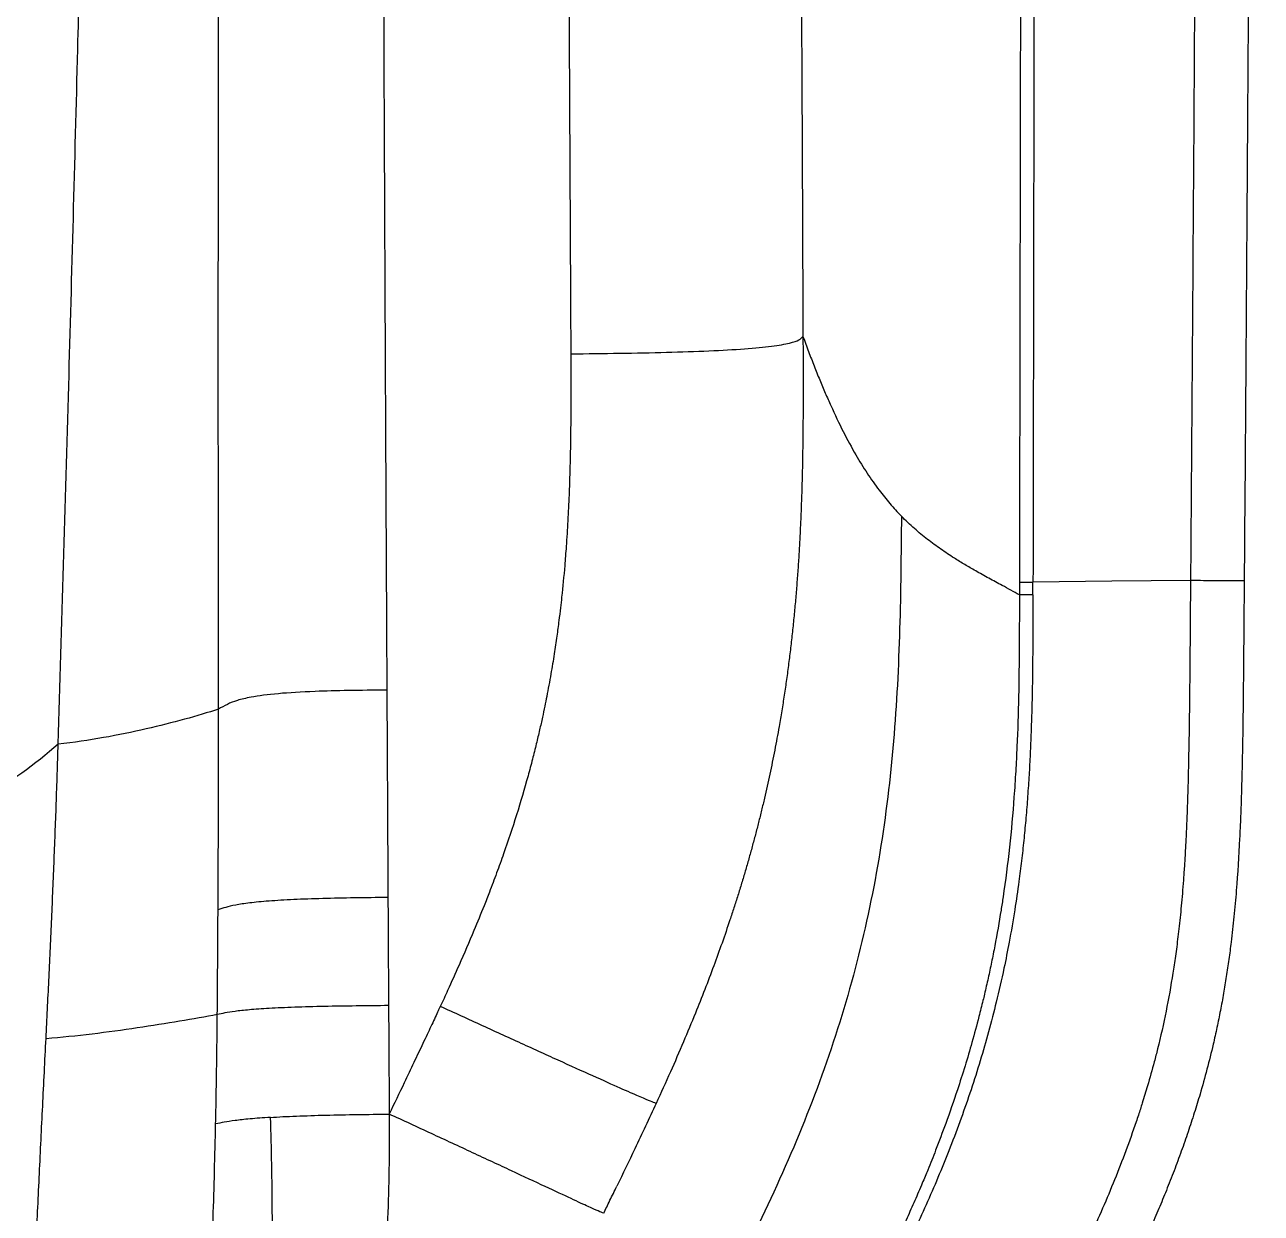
# Model space of a CAD drawing. Extents: x -50 to 28, y -10 to 124.
# Drawn here: x 17.828 to 22.66, y 41.404 to 46.05 of the extents above; entities that cross this region are included whole.
import ezdxf

# ---------------------------------------------------------------- set-up
doc = ezdxf.new("R2010")
doc.units = 0
doc.header["$MEASUREMENT"] = 0
doc.layers.add('GEOMETRY', color=2, linetype='Continuous', lineweight=25)

# ---------------------------------------------------------------- blocks, each defined once
blk = doc.blocks.new('2026 EXCURSION-ENTICE')
at = {"layer": 'GEOMETRY'}
for p, q in [((33.1966, -35.0568), (33.1965, -35.1062)), ((33.2495, -35.1051), (33.2496, -35.0557))]:
    blk.add_line(p, q, dxfattribs=at)
at = {"layer": 'GEOMETRY', "flags": 128}
blk.add_lwpolyline([(33.865, -35.0499), (33.5573, -35.0528), (33.2496, -35.0557)], dxfattribs=at)
at = {"layer": 'GEOMETRY'}
for points, knots in [([(36.6428, -38.9849), (36.6428, -38.9538), (36.6428, -38.9209), (36.6428, -38.8518), (36.6428, -38.8157), (36.6428, -38.7044), (36.6428, -38.6259), (36.6429, -38.4716), (36.6429, -38.3959), (36.6429, -38.2918), (36.6429, -38.2586), (36.6429, -38.196), (36.6429, -38.1665), (36.643, -38.1112), (36.643, -38.0854), (36.643, -38.0366), (36.643, -38.0136), (36.643, -37.9686), (36.643, -37.9463), (36.643, -37.9016), (36.643, -37.8792), (36.643, -37.7674), (36.6431, -37.6779), (36.6431, -37.2302), (36.643, -36.8711), (36.6425, -36.1483), (36.642, -35.7846), (36.6407, -35.0531), (36.6397, -34.6853), (36.6362, -33.5784), (36.6327, -32.8363), (36.6258, -31.7329), (36.6232, -31.3667), (36.6174, -30.6389), (36.6143, -30.2773), (36.6073, -29.5579), (36.6036, -29.2001), (36.5954, -28.4845), (36.5909, -28.1267), (36.5766, -27.0538), (36.5657, -26.3392), (36.5282, -24.1982), (36.497, -22.7741), (36.4381, -20.634), (36.4164, -19.92), (36.3801, -18.8478), (36.3674, -18.4902), (36.3408, -17.775), (36.3267, -17.4174), (36.2972, -16.7019), (36.2818, -16.3439), (36.2492, -15.6276), (36.2321, -15.2693), (36.1961, -14.5528), (36.1772, -14.1946), (36.1373, -13.4788), (36.1163, -13.1213), (36.0491, -12.0493), (35.9987, -11.335), (35.8805, -9.9073), (35.8128, -9.1939), (35.7232, -8.3929), (35.713, -8.3039), (35.6975, -8.1705), (35.6923, -8.1261), (35.6818, -8.0371), (35.6765, -7.9925), (35.665, -7.9028), (35.6586, -7.8577), (35.6448, -7.7684), (35.6373, -7.7241), (35.6214, -7.6359), (35.6129, -7.5919), (35.5946, -7.5036), (35.5849, -7.4593), (35.4923, -7.0621), (35.374, -6.7174), (35.0708, -6.0592), (34.8858, -5.7456), (34.4563, -5.1619), (34.2117, -4.8918), (33.673, -4.4064), (33.379, -4.1911), (32.7534, -3.8241), (32.4219, -3.6725), (31.9069, -3.4974), (31.7324, -3.4478), (31.4674, -3.3867), (31.3785, -3.3686), (31.2447, -3.3449), (31.1999, -3.3375), (31.1102, -3.3239), (31.0652, -3.3177), (30.9981, -3.3092), (30.9757, -3.3065), (30.9311, -3.3012), (30.9089, -3.2986), (30.8644, -3.2933), (30.842, -3.2907), (30.7963, -3.2853), (30.7731, -3.2826), (30.702, -3.2744), (30.6528, -3.2687), (30.5544, -3.2576), (30.5054, -3.2521), (30.4346, -3.2442), (30.4114, -3.2416), (30.3659, -3.2366), (30.3436, -3.2342), (30.2768, -3.2269), (30.2323, -3.2221), (30.0987, -3.2078), (30.0097, -3.1985), (29.208, -3.1159), (28.4943, -3.0535), (27.0663, -2.9444), (26.3519, -2.8976), (25.4585, -2.8452), (25.2798, -2.835), (24.9224, -2.8152), (24.7437, -2.8055), (24.2082, -2.7773), (23.8523, -2.7596), (23.1438, -2.7258), (22.7911, -2.7098), (22.0879, -2.6794), (21.7373, -2.665), (21.0356, -2.6375), (20.6844, -2.6244), (19.9793, -2.5993), (19.6253, -2.5873), (18.9141, -2.5644), (18.5568, -2.5535), (17.8413, -2.5327), (17.4836, -2.5228), (16.41, -2.4947), (15.6939, -2.4779), (14.2607, -2.4478), (13.5436, -2.4345), (12.1094, -2.4109), (11.3923, -2.4007), (9.9589, -2.3829), (9.2426, -2.3754), (8.1688, -2.366), (7.8109, -2.3632), (7.2742, -2.3594), (7.0952, -2.3582), (6.734, -2.3559), (6.5517, -2.3549), (6.1823, -2.3529), (5.9953, -2.3519), (5.6165, -2.3502), (5.4248, -2.3494), (4.8447, -2.3471), (4.4512, -2.3459), (3.8632, -2.3443), (3.6676, -2.3438), (3.2794, -2.343), (3.0868, -2.3426), (2.7059, -2.3419), (2.5177, -2.3416), (2.1461, -2.3411), (1.9627, -2.3408), (1.5999, -2.3404), (1.4204, -2.3403), (1.0624, -2.34), (0.8835, -2.3399), (0.3468, -2.3397), (-0.0111, -2.3396), (-1.0845, -2.3399), (-1.8002, -2.3405), (-3.2315, -2.3427), (-3.9472, -2.3443), (-5.3786, -2.3489), (-6.0943, -2.352), (-7.5257, -2.3608), (-8.2412, -2.3663), (-9.6738, -2.3799), (-10.391, -2.3879), (-11.827, -2.4068), (-12.5458, -2.4177), (-13.983, -2.4426), (-14.7013, -2.4566), (-16.1362, -2.4882), (-16.8526, -2.5057), (-17.7473, -2.5302), (-17.9261, -2.5352), (-18.2839, -2.5455), (-18.4628, -2.5508), (-18.999, -2.5671), (-19.3554, -2.5785), (-20.0636, -2.6022), (-20.4155, -2.6146), (-21.1159, -2.6406), (-21.4645, -2.6541), (-22.1614, -2.6825), (-22.5098, -2.6974), (-23.2094, -2.7289), (-23.5607, -2.7454), (-24.2677, -2.7804), (-24.6234, -2.7989), (-25.1589, -2.8282), (-25.3376, -2.8382), (-25.695, -2.8589), (-25.8737, -2.8696), (-26.4099, -2.9025), (-26.7676, -2.9259), (-27.4834, -2.9761), (-27.8414, -3.0029), (-28.5569, -3.0608), (-28.9143, -3.0919), (-29.4497, -3.1421), (-29.6281, -3.1595), (-29.8954, -3.1866), (-29.9845, -3.1958), (-30.1181, -3.2099), (-30.1626, -3.2146), (-30.2294, -3.2218), (-30.2518, -3.2242), (-30.2974, -3.2291), (-30.3205, -3.2317), (-30.3913, -3.2394), (-30.4403, -3.2448), (-30.5396, -3.2559), (-30.5898, -3.2616), (-30.6878, -3.2727), (-30.7354, -3.2782), (-30.8272, -3.2889), (-30.8713, -3.2941), (-30.938, -3.302), (-30.9602, -3.3046), (-31.0049, -3.3101), (-31.0274, -3.3129), (-31.0947, -3.3217), (-31.1396, -3.3282), (-31.274, -3.3493), (-31.3632, -3.3657), (-31.8068, -3.4586), (-32.154, -3.5691), (-32.8192, -3.8576), (-33.1371, -4.0356), (-33.7306, -4.4522), (-34.0061, -4.6908), (-34.5034, -5.2184), (-34.7251, -5.5074), (-35.1057, -6.1243), (-35.2647, -6.4521), (-35.4513, -6.9629), (-35.5048, -7.1361), (-35.5721, -7.4008), (-35.5923, -7.4898), (-35.6191, -7.6236), (-35.6274, -7.6682), (-35.6391, -7.7352), (-35.6429, -7.7576), (-35.6501, -7.8023), (-35.6536, -7.8248), (-35.6601, -7.8689), (-35.6632, -7.8904), (-35.669, -7.9335), (-35.6718, -7.9552), (-35.6773, -7.9995), (-35.68, -8.022), (-35.6853, -8.0666), (-35.6879, -8.0888), (-35.701, -8.1998), (-35.7113, -8.2888), (-35.7416, -8.5557), (-35.7611, -8.7338), (-35.8548, -9.6244), (-35.9185, -10.3381), (-36.0299, -11.7663), (-36.0776, -12.4807), (-36.163, -13.9102), (-36.2007, -14.6252), (-36.2697, -16.0552), (-36.3009, -16.7704), (-36.3576, -18.2009), (-36.3831, -18.9162), (-36.4295, -20.3451), (-36.4503, -21.0586), (-36.488, -22.4845), (-36.5049, -23.1969), (-36.5351, -24.6223), (-36.5485, -25.3353), (-36.5723, -26.7631), (-36.5827, -27.478), (-36.5939, -28.3724), (-36.5961, -28.5513), (-36.6003, -28.9091), (-36.6023, -29.088), (-36.608, -29.6253), (-36.6116, -29.9845), (-36.618, -30.7077), (-36.621, -31.0717), (-36.6263, -31.8041), (-36.6286, -32.1726), (-36.6349, -33.2816), (-36.6379, -34.0258), (-36.6409, -35.1326), (-36.6416, -35.4999), (-36.6426, -36.2298), (-36.6429, -36.5923), (-36.6431, -37.3131), (-36.6431, -37.6713), (-36.643, -38.0739), (-36.643, -38.1187), (-36.643, -38.2079), (-36.6429, -38.2521), (-36.6429, -38.3384), (-36.6429, -38.3806), (-36.6429, -38.4626), (-36.6429, -38.5024), (-36.6428, -38.6188), (-36.6428, -38.6921), (-36.6428, -38.8373), (-36.6428, -38.9094), (-36.6428, -38.9849)], [0, 0, 0, 0, 0.000488, 0.000488, 0.000977, 0.000977, 0.001953, 0.001953, 0.00293, 0.00293, 0.003418, 0.003418, 0.003906, 0.003906, 0.004395, 0.004395, 0.004883, 0.004883, 0.005371, 0.005371, 0.005859, 0.005859, 0.007813, 0.007813, 0.015625, 0.015625, 0.023438, 0.023438, 0.03125, 0.03125, 0.046875, 0.046875, 0.054688, 0.054688, 0.0625, 0.0625, 0.070313, 0.070313, 0.078125, 0.078125, 0.09375, 0.09375, 0.125, 0.125, 0.140625, 0.140625, 0.148438, 0.148438, 0.15625, 0.15625, 0.164063, 0.164063, 0.171875, 0.171875, 0.179688, 0.179688, 0.1875, 0.1875, 0.203125, 0.203125, 0.21875, 0.21875, 0.220703, 0.220703, 0.22168, 0.22168, 0.222656, 0.222656, 0.223633, 0.223633, 0.224609, 0.224609, 0.225586, 0.225586, 0.226563, 0.226563, 0.234375, 0.234375, 0.242188, 0.242188, 0.25, 0.25, 0.257813, 0.257813, 0.265625, 0.265625, 0.269531, 0.269531, 0.271484, 0.271484, 0.272461, 0.272461, 0.273438, 0.273438, 0.273926, 0.273926, 0.274414, 0.274414, 0.274902, 0.274902, 0.275391, 0.275391, 0.276367, 0.276367, 0.277344, 0.277344, 0.277832, 0.277832, 0.27832, 0.27832, 0.279297, 0.279297, 0.28125, 0.28125, 0.296875, 0.296875, 0.3125, 0.3125, 0.316406, 0.316406, 0.320313, 0.320313, 0.328125, 0.328125, 0.335938, 0.335938, 0.34375, 0.34375, 0.351563, 0.351563, 0.359375, 0.359375, 0.367188, 0.367188, 0.375, 0.375, 0.390625, 0.390625, 0.40625, 0.40625, 0.421875, 0.421875, 0.4375, 0.4375, 0.445313, 0.445313, 0.449219, 0.449219, 0.453125, 0.453125, 0.457031, 0.457031, 0.460938, 0.460938, 0.46875, 0.46875, 0.472656, 0.472656, 0.476563, 0.476563, 0.480469, 0.480469, 0.484375, 0.484375, 0.488281, 0.488281, 0.492188, 0.492188, 0.5, 0.5, 0.515625, 0.515625, 0.53125, 0.53125, 0.546875, 0.546875, 0.5625, 0.5625, 0.578125, 0.578125, 0.59375, 0.59375, 0.609375, 0.609375, 0.625, 0.625, 0.628906, 0.628906, 0.632813, 0.632813, 0.640625, 0.640625, 0.648438, 0.648438, 0.65625, 0.65625, 0.664063, 0.664063, 0.671875, 0.671875, 0.679688, 0.679688, 0.683594, 0.683594, 0.6875, 0.6875, 0.695313, 0.695313, 0.703125, 0.703125, 0.710938, 0.710938, 0.714844, 0.714844, 0.716797, 0.716797, 0.717773, 0.717773, 0.718262, 0.718262, 0.71875, 0.71875, 0.719727, 0.719727, 0.720703, 0.720703, 0.72168, 0.72168, 0.722656, 0.722656, 0.723145, 0.723145, 0.723633, 0.723633, 0.724609, 0.724609, 0.726563, 0.726563, 0.734375, 0.734375, 0.742188, 0.742188, 0.75, 0.75, 0.757813, 0.757813, 0.765625, 0.765625, 0.769531, 0.769531, 0.771484, 0.771484, 0.772461, 0.772461, 0.772949, 0.772949, 0.773438, 0.773438, 0.773926, 0.773926, 0.774414, 0.774414, 0.774902, 0.774902, 0.775391, 0.775391, 0.777344, 0.777344, 0.78125, 0.78125, 0.796875, 0.796875, 0.8125, 0.8125, 0.828125, 0.828125, 0.84375, 0.84375, 0.859375, 0.859375, 0.875, 0.875, 0.890625, 0.890625, 0.90625, 0.90625, 0.921875, 0.921875, 0.925781, 0.925781, 0.929688, 0.929688, 0.9375, 0.9375, 0.945313, 0.945313, 0.953125, 0.953125, 0.96875, 0.96875, 0.976563, 0.976563, 0.984375, 0.984375, 0.992188, 0.992188, 0.993164, 0.993164, 0.994141, 0.994141, 0.995117, 0.995117, 0.996094, 0.996094, 0.998047, 0.998047, 1, 1, 1, 1]), ([(10.0556, -2.4744), (11.2774, -2.4882), (12.5006, -2.5059), (14.3345, -2.5394), (14.9456, -2.5518), (16.1671, -2.579), (16.7774, -2.594), (17.6926, -2.6186), (17.9976, -2.6272), (18.6074, -2.6451), (18.9119, -2.6544), (19.5185, -2.6739), (19.8206, -2.684), (20.4226, -2.705), (20.7226, -2.7159), (21.6207, -2.7499), (22.2176, -2.7745), (23.1188, -2.8148), (23.4202, -2.8288), (24.0253, -2.8583), (24.329, -2.8737), (24.7856, -2.8979), (24.9379, -2.9061), (25.2425, -2.923), (25.3948, -2.9316), (25.8517, -2.9582), (26.1562, -2.9768), (27.0694, -3.0358), (27.678, -3.0794), (28.8941, -3.179), (29.5017, -3.2351), (30.1463, -3.3034), (30.2032, -3.3094), (30.2601, -3.3156), (30.298, -3.3197), (30.3169, -3.3218), (30.374, -3.328), (30.4129, -3.3323), (30.4934, -3.3413), (30.5349, -3.3459), (30.6186, -3.3554), (30.6607, -3.3602), (30.7427, -3.3697), (30.7827, -3.3743), (30.8601, -3.3834), (30.8977, -3.3878), (30.9734, -3.3968), (31.0112, -3.4014), (31.124, -3.4164), (31.1993, -3.4281), (31.3489, -3.4548), (31.4235, -3.4697), (31.646, -3.5192), (31.7929, -3.5586), (32.2278, -3.6958), (32.5099, -3.8123), (33.0498, -4.0922), (33.3076, -4.2556), (33.7911, -4.6242), (34.0169, -4.8295), (34.4296, -5.2757), (34.6165, -5.5167), (34.946, -6.0271), (35.0887, -6.2965), (35.3256, -6.8562), (35.4199, -7.1463), (35.4972, -7.4795), (35.5054, -7.5166), (35.5209, -7.5907), (35.5282, -7.6276), (35.542, -7.7015), (35.5485, -7.7385), (35.5608, -7.813), (35.5665, -7.8505), (35.5826, -7.9633), (35.5914, -8.0389), (35.6093, -8.1904), (35.6181, -8.2662), (35.6614, -8.6449), (35.6938, -8.9483), (35.7853, -9.859), (35.8384, -10.467), (35.9331, -11.6837), (35.9747, -12.2923), (36.0311, -13.206), (36.049, -13.5107), (36.0831, -14.1208), (36.0993, -14.426), (36.1461, -15.342), (36.1747, -15.953), (36.2142, -16.8684), (36.2268, -17.1734), (36.251, -17.7831), (36.2626, -18.088), (36.2959, -19.0025), (36.3162, -19.6119), (36.3536, -20.8295), (36.3707, -21.4377), (36.402, -22.6534), (36.4162, -23.261), (36.4421, -24.4765), (36.4538, -25.0844), (36.4749, -26.3015), (36.4844, -26.9106), (36.497, -27.8252), (36.501, -28.1302), (36.5066, -28.5878), (36.5083, -28.7403), (36.5118, -29.0454), (36.5135, -29.1979), (36.5183, -29.6561), (36.5213, -29.9623), (36.5269, -30.5778), (36.5295, -30.8871), (36.5342, -31.509), (36.5364, -31.8215), (36.5403, -32.4489), (36.542, -32.7637), (36.5466, -33.7092), (36.5489, -34.3407), (36.5512, -35.2803), (36.5518, -35.5922), (36.5526, -36.2127), (36.5528, -36.5213), (36.5531, -37.1356), (36.5531, -37.4413), (36.5531, -37.8228), (36.5531, -37.8991), (36.553, -37.9945), (36.553, -38.0137), (36.553, -38.0537), (36.553, -38.0745), (36.553, -38.1185), (36.553, -38.1418), (36.553, -38.1909), (36.553, -38.2169), (36.5529, -38.2986), (36.5529, -38.3585), (36.5529, -38.4848), (36.5529, -38.551), (36.5528, -38.6831), (36.5528, -38.7489), (36.5528, -38.8733), (36.5528, -38.9319), (36.5528, -38.9849)], [0, 0, 0, 0, 0.0625, 0.0625, 0.09375, 0.09375, 0.125, 0.125, 0.140625, 0.140625, 0.15625, 0.15625, 0.171875, 0.171875, 0.1875, 0.1875, 0.21875, 0.21875, 0.234375, 0.234375, 0.25, 0.25, 0.257813, 0.257813, 0.265625, 0.265625, 0.28125, 0.28125, 0.3125, 0.3125, 0.34375, 0.34375, 0.345703, 0.34668, 0.34668, 0.347656, 0.347656, 0.349609, 0.349609, 0.351563, 0.351563, 0.353516, 0.353516, 0.355469, 0.355469, 0.357422, 0.357422, 0.359375, 0.359375, 0.363281, 0.363281, 0.367188, 0.367188, 0.375, 0.375, 0.390625, 0.390625, 0.40625, 0.40625, 0.421875, 0.421875, 0.4375, 0.4375, 0.453125, 0.453125, 0.46875, 0.46875, 0.470703, 0.470703, 0.472656, 0.472656, 0.474609, 0.474609, 0.476563, 0.476563, 0.480469, 0.480469, 0.484375, 0.484375, 0.5, 0.5, 0.53125, 0.53125, 0.5625, 0.5625, 0.578125, 0.578125, 0.59375, 0.59375, 0.625, 0.625, 0.640625, 0.640625, 0.65625, 0.65625, 0.6875, 0.6875, 0.71875, 0.71875, 0.75, 0.75, 0.78125, 0.78125, 0.8125, 0.8125, 0.828125, 0.828125, 0.835938, 0.835938, 0.84375, 0.84375, 0.859375, 0.859375, 0.875, 0.875, 0.890625, 0.890625, 0.90625, 0.90625, 0.9375, 0.9375, 0.953125, 0.953125, 0.96875, 0.96875, 0.984375, 0.984375, 0.988281, 0.988281, 0.989258, 0.989258, 0.990234, 0.990234, 0.991211, 0.991211, 0.992188, 0.992188, 0.994141, 0.994141, 0.996094, 0.996094, 0.998047, 0.998047, 1, 1, 1, 1]), ([(36.4112, -38.9849), (36.4113, -38.6785), (36.4115, -38.0666), (36.4117, -36.8427), (36.4097, -34.7009), (36.3967, -31.6014), (36.3608, -27.9306), (36.3005, -24.2601), (36.2265, -21.2253), (36.1477, -18.7782), (36.0775, -16.9427), (36.0088, -15.4201), (35.9459, -14.1966), (35.8937, -13.2691), (35.8371, -12.3615), (35.7727, -11.4374), (35.7014, -10.5322), (35.6197, -9.6175), (35.5432, -8.8641), (35.4864, -8.3578), (35.4597, -8.1312), (35.4465, -8.0187), (35.4337, -7.9183), (35.4067, -7.7419), (35.3606, -7.5039), (35.2844, -7.2074), (35.175, -6.8675), (35.0214, -6.4889), (34.8112, -6.0802), (34.5653, -5.6919), (34.2857, -5.3271), (33.9746, -4.9889), (33.6345, -4.6798), (33.2681, -4.4024), (32.8784, -4.1588), (32.4684, -3.951), (32.0417, -3.7807), (31.6014, -3.6491), (31.2636, -3.5804), (31.036, -3.547), (30.9206, -3.533), (30.806, -3.5196), (30.6547, -3.5019), (30.4662, -3.4805), (30.0178, -3.4312), (29.3325, -3.3619), (28.427, -3.2813), (27.5046, -3.2091), (26.6, -3.1463), (25.675, -3.0889), (24.7224, -3.0355), (23.7072, -2.9837), (22.6641, -2.9355), (21.6083, -2.8911), (20.3956, -2.8448), (18.9921, -2.7975), (17.6558, -2.7586), (16.5404, -2.7298), (15.6621, -2.7091), (14.7674, -2.6898), (13.8563, -2.672), (12.9289, -2.6557), (11.9851, -2.6409), (11.025, -2.6274), (10.3795, -2.6198), (10.054, -2.616)], [0, 0, 0, 0, 0.015644, 0.031241, 0.062484, 0.12499, 0.18948, 0.249903, 0.312402, 0.344459, 0.374904, 0.406177, 0.422271, 0.437447, 0.453604, 0.4687, 0.484738, 0.499957, 0.515584, 0.523397, 0.525969, 0.527234, 0.529182, 0.531134, 0.536345, 0.541547, 0.546756, 0.554567, 0.562377, 0.570188, 0.577998, 0.585809, 0.593619, 0.601429, 0.60924, 0.617052, 0.624863, 0.632667, 0.640482, 0.642436, 0.64441, 0.646417, 0.648326, 0.652187, 0.656099, 0.67136, 0.68735, 0.702509, 0.718598, 0.733641, 0.749825, 0.767306, 0.785537, 0.803139, 0.821254, 0.847494, 0.874831, 0.889505, 0.904457, 0.919687, 0.935194, 0.950979, 0.967041, 0.983382, 1, 1, 1, 1]), ([(32.2625, -21.6005), (32.264, -21.7681), (32.2672, -22.1094), (32.272, -22.6305), (32.2774, -23.234), (32.2836, -23.9356), (32.2925, -24.9791), (32.3016, -26.107), (32.3096, -27.1498), (32.3172, -28.1927), (32.324, -29.1752), (32.3306, -30.2198), (32.3354, -31.0111), (32.3397, -31.7786), (32.3433, -32.4761), (32.3463, -33.0768), (32.3487, -33.5929), (32.3501, -33.9303), (32.3508, -34.0958)], [0, 0, 0, 0, 0.040259, 0.081984, 0.125179, 0.185213, 0.250524, 0.375853, 0.456151, 0.500992, 0.626331, 0.692079, 0.751758, 0.816262, 0.876252, 0.919088, 0.960339, 1, 1, 1, 1]), ([(31.3856, -25.7836), (31.3919, -26.4963), (31.3978, -27.2073), (31.409, -28.6235), (31.4143, -29.3286), (31.4241, -30.7299), (31.4286, -31.4262), (31.4368, -32.8058), (31.4405, -33.4892), (31.4437, -34.1635)], [0, 0, 0, 0, 0.25, 0.25, 0.5, 0.5, 0.75, 0.75, 1, 1, 1, 1]), ([(33.8975, -29.4167), (33.8956, -29.886), (33.8936, -30.3545), (33.8891, -31.2902), (33.8867, -31.7576), (33.8814, -32.693), (33.8785, -33.1611), (33.8722, -34.1013), (33.8688, -34.5734), (33.865, -35.0499)], [0, 0, 0, 0, 0.25, 0.25, 0.5, 0.5, 0.75, 0.75, 1, 1, 1, 1]), ([(34.1069, -29.4701), (34.1057, -29.7563), (34.1034, -30.3219), (34.0995, -31.1601), (34.0953, -31.9779), (34.0907, -32.7752), (34.0858, -33.5521), (34.0806, -34.3086), (34.0767, -34.8062), (34.0748, -35.0515)], [0, 0, 0, 0, 0.153829, 0.304001, 0.450515, 0.593372, 0.732572, 0.868115, 1, 1, 1, 1]), ([(30.0673, -35.5526), (30.0661, -34.5961), (30.0664, -33.6374), (30.068, -31.7177), (30.0693, -30.7567), (30.0702, -29.7955)], [0, 0, 0, 0, 0.5, 0.5, 1, 1, 1, 1]), ([(30.7048, -30.4249), (30.705, -30.5308), (30.7056, -30.754), (30.7066, -31.1057), (30.7078, -31.4909), (30.7095, -32.0245), (30.7117, -32.6478), (30.7144, -33.2921), (30.7167, -33.8215), (30.7188, -34.2745), (30.7209, -34.6996), (30.723, -35.0976), (30.7243, -35.354), (30.725, -35.4778)], [0, 0, 0, 0, 0.06293, 0.132637, 0.208966, 0.291736, 0.4496, 0.579107, 0.6743, 0.763857, 0.847905, 0.926575, 1, 1, 1, 1]), ([(29.5173, -32.973), (29.5256, -32.6467), (29.5335, -32.3195), (29.5484, -31.6648), (29.5554, -31.3373), (29.5619, -31.0096)], [0, 0, 0, 0, 0.5, 0.5, 1, 1, 1, 1]), ([(33.2557, -31.4582), (33.2551, -31.7772), (33.2541, -32.3728), (33.2526, -33.2805), (33.2511, -34.1607), (33.2501, -34.7643), (33.2496, -35.0557)], [0, 0, 0, 0, 0.266044, 0.496654, 0.756945, 1, 1, 1, 1]), ([(33.2011, -32.3786), (33.2004, -32.8214), (33.1996, -33.2646), (33.1981, -34.1557), (33.1973, -34.6036), (33.1966, -35.0568)], [0, 0, 0, 0, 0.5, 0.5, 1, 1, 1, 1]), ([(31.4437, -34.1635), (31.5076, -34.1629), (31.5716, -34.1622), (31.6971, -34.1604), (31.7586, -34.1592), (31.8758, -34.1561), (31.9316, -34.1542), (32.0342, -34.1496), (32.081, -34.1469), (32.1633, -34.1407), (32.1988, -34.1373), (32.2573, -34.1299), (32.2804, -34.1259), (32.3151, -34.1176), (32.3268, -34.1133), (32.3427, -34.1046), (32.3468, -34.1002), (32.3508, -34.0958)], [0, 0, 0, 0, 0.125, 0.125, 0.25, 0.25, 0.375, 0.375, 0.5, 0.5, 0.625, 0.625, 0.75, 0.75, 0.875, 0.875, 1, 1, 1, 1]), ([(32.3508, -34.0958), (32.351, -34.1315), (32.3513, -34.2026), (32.3514, -34.3088), (32.3511, -34.4138), (32.3502, -34.5177), (32.3488, -34.5866), (32.3481, -34.6209)], [0, 0, 0, 0, 0.2042734, 0.4064236, 0.6064384, 0.8043024, 1, 1, 1, 1]), ([(32.3508, -34.0958), (32.3545, -34.1057), (32.3617, -34.1255), (32.3727, -34.1546), (32.3836, -34.1831), (32.3945, -34.211), (32.4054, -34.2384), (32.4162, -34.2651), (32.4271, -34.2913), (32.4379, -34.3168), (32.4488, -34.3417), (32.4718, -34.3935), (32.5075, -34.4682), (32.5548, -34.556), (32.6016, -34.6318), (32.6391, -34.6851), (32.6689, -34.7233), (32.6904, -34.7492), (32.7126, -34.7743), (32.7278, -34.79), (32.7354, -34.7979)], [0, 0, 0, 0, 0.031546, 0.062904, 0.094067, 0.125029, 0.155785, 0.186331, 0.216664, 0.246783, 0.276686, 0.306375, 0.436381, 0.564701, 0.676862, 0.791191, 0.841626, 0.893187, 0.945947, 1, 1, 1, 1]), ([(31.4437, -34.1635), (31.4438, -34.1945), (31.4441, -34.2564), (31.444, -34.349), (31.4434, -34.4412), (31.4421, -34.533), (31.44, -34.6242), (31.4379, -34.6846), (31.4368, -34.7147)], [0, 0, 0, 0, 0.168775, 0.336862, 0.503794, 0.670957, 0.836393, 1, 1, 1, 1]), ([(29.441, -35.689), (29.448, -35.4561), (29.455, -35.2226), (29.4687, -34.7556), (29.4754, -34.5221), (29.482, -34.2885)], [0, 0, 0, 0, 0.5, 0.5, 1, 1, 1, 1]), ([(32.3481, -34.6209), (32.3476, -34.6421), (32.3466, -34.6844), (32.3445, -34.7478), (32.342, -34.8112), (32.3391, -34.8743), (32.3356, -34.9374), (32.3316, -35.0003), (32.327, -35.0631), (32.3218, -35.1257), (32.3161, -35.1881), (32.3097, -35.2504), (32.3027, -35.3125), (32.295, -35.3744), (32.2867, -35.4361), (32.2777, -35.4976), (32.268, -35.5589), (32.261, -35.5997), (32.2575, -35.62)], [0, 0, 0, 0, 0.063341, 0.126572, 0.189692, 0.252699, 0.315592, 0.378372, 0.441037, 0.503587, 0.566024, 0.628347, 0.690559, 0.75266, 0.814652, 0.876538, 0.93832, 1, 1, 1, 1]), ([(31.4368, -34.7147), (31.4361, -34.7317), (31.4347, -34.7655), (31.4321, -34.8161), (31.4291, -34.8663), (31.4252, -34.9247), (31.4188, -35.0075), (31.4111, -35.0874), (31.4031, -35.159), (31.3969, -35.2097), (31.3889, -35.2699), (31.3786, -35.3394), (31.3657, -35.4181), (31.3552, -35.4734), (31.3496, -35.5026)], [0, 0, 0, 0, 0.06426, 0.128109, 0.191559, 0.254625, 0.349424, 0.505738, 0.557758, 0.62211, 0.698659, 0.787261, 0.887767, 1, 1, 1, 1]), ([(32.7354, -34.7979), (32.7342, -34.9448), (32.7329, -35.0917), (32.7242, -35.3851), (32.7169, -35.5316), (32.6921, -35.8231), (32.6747, -35.9683), (32.6276, -36.2561), (32.5978, -36.3988), (32.5253, -36.6809), (32.4825, -36.8203), (32.385, -37.0953), (32.3303, -37.2309), (32.2113, -37.4985), (32.147, -37.6305), (32.0131, -37.8921), (31.9433, -38.0216), (31.8735, -38.1511)], [0, 0, 0, 0, 0.125, 0.125, 0.25, 0.25, 0.375, 0.375, 0.5, 0.5, 0.625, 0.625, 0.75, 0.75, 0.875, 0.875, 1, 1, 1, 1]), ([(32.9423, -34.9621), (32.9246, -34.9508), (32.907, -34.9392), (32.872, -34.9148), (32.8547, -34.9021), (32.8203, -34.8753), (32.8032, -34.8612), (32.7692, -34.8311), (32.7523, -34.8151), (32.7354, -34.7979)], [0, 0, 0, 0, 0.25, 0.25, 0.5, 0.5, 0.75, 0.75, 1, 1, 1, 1]), ([(33.0256, -35.0119), (33.0115, -35.0039), (32.9976, -34.9958), (32.9698, -34.9792), (32.956, -34.9708), (32.9423, -34.9621)], [0, 0, 0, 0, 0.5, 0.5, 1, 1, 1, 1]), ([(33.1291, -35.069), (33.1118, -35.0596), (33.0945, -35.0502), (33.06, -35.0313), (33.0427, -35.0217), (33.0256, -35.0119)], [0, 0, 0, 0, 0.5, 0.5, 1, 1, 1, 1]), ([(33.1965, -35.1062), (33.1855, -35.1), (33.1744, -35.0938), (33.1518, -35.0814), (33.1405, -35.0752), (33.1291, -35.069)], [0, 0, 0, 0, 0.5, 0.5, 1, 1, 1, 1]), ([(33.1966, -35.0568), (33.1984, -35.0566), (33.2039, -35.0564), (33.2219, -35.056), (33.2342, -35.0559), (33.2496, -35.0557)], [0, 0, 0, 0, 0.5, 0.5, 1, 1, 1, 1]), ([(33.865, -35.0499), (33.8644, -35.1282), (33.8632, -35.2841), (33.8617, -35.4641), (33.8598, -35.6191), (33.8581, -35.7184), (33.8553, -35.8467), (33.8527, -35.9218), (33.8508, -35.9749)], [0, 0, 0, 0, 0.253797, 0.505745, 0.583827, 0.756334, 0.827881, 1, 1, 1, 1]), ([(34.0748, -35.0515), (34.0642, -35.0515), (34.0536, -35.0514), (34.0325, -35.0512), (34.0221, -35.0511), (33.9912, -35.0509), (33.9713, -35.0507), (33.935, -35.0504), (33.9186, -35.0503), (33.897, -35.0501), (33.8902, -35.0501), (33.8773, -35.05), (33.8711, -35.0499), (33.865, -35.0499)], [0, 0, 0, 0, 0.125, 0.125, 0.25, 0.25, 0.5, 0.5, 0.75, 0.75, 0.875, 0.875, 1, 1, 1, 1]), ([(34.0748, -35.0515), (34.0741, -35.1377), (34.073, -35.272), (34.0716, -35.4421), (34.0703, -35.5572), (34.0689, -35.6594), (34.0671, -35.7575), (34.0654, -35.8246), (34.0646, -35.8564)], [0, 0, 0, 0, 0.321083, 0.500492, 0.634239, 0.75004, 0.881434, 1, 1, 1, 1]), ([(33.1965, -35.1062), (33.1964, -35.1394), (33.1963, -35.2057), (33.1957, -35.338), (33.1938, -35.5027), (33.1887, -35.6659), (33.1821, -35.7969), (33.1735, -35.9278), (33.1588, -36.0922), (33.1401, -36.239), (33.1203, -36.3675), (33.1055, -36.4526), (33.0879, -36.5411), (33.0745, -36.6041), (33.0648, -36.6458), (33.06, -36.6667)], [0, 0, 0, 0, 0.063175, 0.125846, 0.251014, 0.375856, 0.435806, 0.500469, 0.625489, 0.750554, 0.783993, 0.875382, 0.916844, 0.958375, 1, 1, 1, 1]), ([(33.2495, -35.1051), (33.2342, -35.1052), (33.2218, -35.1054), (33.2039, -35.1058), (33.1984, -35.106), (33.1965, -35.1062)], [0, 0, 0, 0, 0.5, 0.5, 1, 1, 1, 1]), ([(33.2495, -35.1051), (33.2495, -35.1322), (33.2493, -35.2238), (33.2486, -35.343), (33.247, -35.4595), (33.2455, -35.5327), (33.2437, -35.5966), (33.2423, -35.6361), (33.2417, -35.6543)], [0, 0, 0, 0, 0.14791, 0.500655, 0.650854, 0.784056, 0.900403, 1, 1, 1, 1]), ([(30.1945, -35.5057), (30.1741, -35.5095), (30.1564, -35.5137), (30.126, -35.523), (30.1132, -35.5281), (30.1019, -35.5336)], [0, 0, 0, 0, 0.5, 0.5, 1, 1, 1, 1]), ([(30.4446, -35.4833), (30.3906, -35.4853), (30.3427, -35.4882), (30.2594, -35.4956), (30.224, -35.5002), (30.1945, -35.5057)], [0, 0, 0, 0, 0.5, 0.5, 1, 1, 1, 1]), ([(30.725, -35.4778), (30.6724, -35.4784), (30.6224, -35.4789), (30.5287, -35.4806), (30.4849, -35.4817), (30.4446, -35.4833)], [0, 0, 0, 0, 0.5, 0.5, 1, 1, 1, 1]), ([(30.725, -35.4778), (30.7253, -35.5493), (30.7261, -35.6896), (30.7272, -35.8962), (30.7283, -36.0949), (30.7289, -36.2249), (30.7293, -36.2886)], [0, 0, 0, 0, 0.264511, 0.519252, 0.764367, 1, 1, 1, 1]), ([(31.3496, -35.5026), (31.3471, -35.5153), (31.3417, -35.5425), (31.3324, -35.5861), (31.3215, -35.6352), (31.3086, -35.6898), (31.2936, -35.7498), (31.2688, -35.8428), (31.2324, -35.9664), (31.1903, -36.0925), (31.1541, -36.1929), (31.1284, -36.2606), (31.099, -36.3355), (31.0602, -36.4308), (31.0126, -36.5411), (30.9683, -36.6398), (30.9435, -36.6935), (30.9339, -36.7142)], [0, 0, 0, 0, 0.03023, 0.06494, 0.104132, 0.147818, 0.196015, 0.24875, 0.372545, 0.496938, 0.559196, 0.62182, 0.666123, 0.747227, 0.862045, 0.946657, 1, 1, 1, 1]), ([(30.0672, -35.5526), (30.026, -35.5657), (29.9816, -35.579), (29.8871, -35.605), (29.8369, -35.6178), (29.7842, -35.6299)], [0, 0, 0, 0, 0.5, 0.5, 1, 1, 1, 1]), ([(30.0654, -36.3366), (30.0657, -36.2857), (30.0663, -36.1832), (30.0668, -36.0284), (30.0672, -35.8716), (30.0674, -35.7128), (30.0673, -35.6062), (30.0672, -35.5526)], [0, 0, 0, 0, 0.194671, 0.392025, 0.592046, 0.794711, 1, 1, 1, 1]), ([(29.7842, -35.6299), (29.731, -35.6421), (29.6752, -35.6537), (29.5601, -35.674), (29.5008, -35.6827), (29.441, -35.689)], [0, 0, 0, 0, 0.5, 0.5, 1, 1, 1, 1]), ([(32.2575, -35.62), (32.2548, -35.6355), (32.2492, -35.6665), (32.2404, -35.7131), (32.2311, -35.7598), (32.2213, -35.8067), (32.211, -35.8536), (32.2003, -35.9007), (32.1891, -35.9478), (32.1774, -35.9951), (32.1651, -36.0425), (32.1524, -36.0899), (32.1392, -36.1375), (32.1255, -36.1851), (32.1112, -36.2329), (32.0965, -36.2807), (32.0812, -36.3286), (32.0509, -36.4208), (32.0022, -36.5588), (31.9406, -36.7172), (31.8833, -36.855), (31.8322, -36.9727), (31.7958, -37.0526), (31.7771, -37.0936)], [0, 0, 0, 0, 0.030371, 0.060876, 0.091516, 0.122293, 0.153206, 0.184258, 0.215448, 0.246778, 0.278249, 0.309863, 0.341619, 0.373519, 0.405565, 0.437756, 0.470094, 0.502581, 0.625042, 0.752443, 0.830543, 0.913061, 1, 1, 1, 1]), ([(33.2417, -35.6543), (33.2411, -35.6681), (33.24, -35.6957), (33.2381, -35.7371), (33.2359, -35.7786), (33.2335, -35.8202), (33.2308, -35.8619), (33.2279, -35.9037), (33.2246, -35.9455), (33.2222, -35.9735), (33.221, -35.9875)], [0, 0, 0, 0, 0.123824, 0.247909, 0.372291, 0.497008, 0.622099, 0.747603, 0.873557, 1, 1, 1, 1]), ([(29.441, -35.689), (29.3504, -35.7688), (29.2514, -35.8405), (29.0322, -35.9676), (28.912, -36.023), (28.6478, -36.1189), (28.5037, -36.1594), (28.1904, -36.2275), (28.021, -36.2552), (27.839, -36.2779)], [0, 0, 0, 0, 0.25, 0.25, 0.5, 0.5, 0.75, 0.75, 1, 1, 1, 1]), ([(29.3934, -36.8391), (29.3971, -36.7638), (29.4045, -36.6125), (29.415, -36.3845), (29.4247, -36.1543), (29.4336, -35.9224), (29.4385, -35.767), (29.441, -35.689)], [0, 0, 0, 0, 0.196805, 0.395346, 0.595495, 0.797102, 1, 1, 1, 1]), ([(34.0646, -35.8564), (34.0638, -35.88), (34.0625, -35.9262), (34.0599, -35.9936), (34.0549, -36.1048), (34.0473, -36.228), (34.0352, -36.3626), (34.0252, -36.4525), (34.0151, -36.5303), (34.0053, -36.5972), (33.9978, -36.6412), (33.9941, -36.663)], [0, 0, 0, 0, 0.087609, 0.170836, 0.249685, 0.499969, 0.627557, 0.749997, 0.834699, 0.918025, 1, 1, 1, 1]), ([(33.221, -35.9875), (33.2198, -36.0004), (33.2175, -36.0264), (33.2136, -36.0656), (33.2094, -36.1052), (33.2048, -36.1451), (33.1999, -36.1854), (33.1916, -36.2493), (33.178, -36.3422), (33.1585, -36.4551), (33.1345, -36.5757), (33.1079, -36.6925), (33.0766, -36.8133), (33.0328, -36.9652), (32.9827, -37.1158), (32.9275, -37.2627), (32.8837, -37.3709), (32.8383, -37.4765), (32.7958, -37.5698), (32.7572, -37.6513), (32.7227, -37.7219), (32.6987, -37.7693), (32.6865, -37.7933)], [0, 0, 0, 0, 0.020237, 0.040712, 0.061412, 0.082327, 0.103447, 0.124767, 0.18311, 0.25052, 0.30492, 0.376897, 0.439817, 0.502702, 0.628131, 0.692627, 0.752827, 0.814273, 0.875526, 0.915893, 0.9574, 1, 1, 1, 1]), ([(33.8508, -35.9749), (33.85, -35.9957), (33.8483, -36.0363), (33.8453, -36.096), (33.8419, -36.1532), (33.8383, -36.2076), (33.8343, -36.2595), (33.83, -36.3088), (33.8256, -36.3555), (33.8209, -36.3997), (33.8161, -36.4414), (33.8112, -36.4805), (33.8062, -36.5172), (33.8013, -36.5515), (33.7902, -36.6233), (33.7706, -36.733), (33.7446, -36.8483), (33.7198, -36.9453), (33.7, -37.016), (33.6789, -37.0851), (33.6637, -37.1322), (33.6555, -37.1567), (33.6524, -37.1656)], [0, 0, 0, 0, 0.051464, 0.100804, 0.148007, 0.193073, 0.236009, 0.27683, 0.315555, 0.352204, 0.386802, 0.419369, 0.449926, 0.478492, 0.505083, 0.629868, 0.754207, 0.797675, 0.877626, 0.935926, 0.976696, 1, 1, 1, 1]), ([(30.7293, -36.2886), (30.6852, -36.2891), (30.6417, -36.2896), (30.5564, -36.2909), (30.5147, -36.2917), (30.4347, -36.2939), (30.3965, -36.2952), (30.3258, -36.2986), (30.2933, -36.3005), (30.2358, -36.3049), (30.2107, -36.3073), (30.1677, -36.3125), (30.1496, -36.3153), (30.1191, -36.3211), (30.1066, -36.3241), (30.0847, -36.3303), (30.0752, -36.3334), (30.0654, -36.3366)], [0, 0, 0, 0, 0.125, 0.125, 0.25, 0.25, 0.375, 0.375, 0.5, 0.5, 0.625, 0.625, 0.75, 0.75, 0.875, 0.875, 1, 1, 1, 1]), ([(30.0625, -36.7447), (30.0629, -36.6996), (30.0636, -36.6092), (30.0646, -36.4732), (30.0652, -36.3822), (30.0654, -36.3366)], [0, 0, 0, 0, 0.331261, 0.664573, 1, 1, 1, 1]), ([(33.06, -36.6667), (33.058, -36.6749), (33.0511, -36.7042), (33.0353, -36.7671), (33.0122, -36.8525), (32.9841, -36.948), (32.9503, -37.054), (32.9122, -37.1637), (32.8729, -37.2678), (32.842, -37.3453), (32.8242, -37.388), (32.8171, -37.405)], [0, 0, 0, 0, 0.032337, 0.115337, 0.249258, 0.372679, 0.499096, 0.678317, 0.821529, 0.928794, 1, 1, 1, 1]), ([(33.9941, -36.663), (33.9921, -36.6742), (33.9882, -36.6966), (33.9819, -36.73), (33.9753, -36.7632), (33.9684, -36.7963), (33.9612, -36.8292), (33.9487, -36.8838), (33.9298, -36.9601), (33.9049, -37.0496), (33.8799, -37.1312), (33.8555, -37.2055), (33.8292, -37.2808), (33.8009, -37.3571), (33.7807, -37.4079), (33.7706, -37.4336)], [0, 0, 0, 0, 0.042438, 0.084735, 0.126897, 0.168927, 0.210827, 0.252603, 0.377907, 0.503906, 0.599297, 0.696564, 0.795745, 0.896879, 1, 1, 1, 1]), ([(30.0625, -36.7447), (30.0722, -36.7426), (30.0818, -36.7406), (30.104, -36.7364), (30.1167, -36.7343), (30.1477, -36.7302), (30.1661, -36.7282), (30.2103, -36.7244), (30.2361, -36.7225), (30.2953, -36.7192), (30.3289, -36.7177), (30.4015, -36.7152), (30.4405, -36.7141), (30.5213, -36.7124), (30.5631, -36.7117), (30.6471, -36.7107), (30.6894, -36.7102), (30.7316, -36.7098)], [0, 0, 0, 0, 0.125, 0.125, 0.25, 0.25, 0.375, 0.375, 0.5, 0.5, 0.625, 0.625, 0.75, 0.75, 0.875, 0.875, 1, 1, 1, 1]), ([(30.9339, -36.7142), (30.9321, -36.718), (30.9304, -36.7217), (30.9269, -36.7292), (30.9251, -36.7331), (30.9232, -36.7371)], [0, 0, 0, 0, 0.5, 0.5, 1, 1, 1, 1]), ([(31.7771, -37.0936), (31.7707, -37.0912), (31.7642, -37.0887), (31.7451, -37.081), (31.7326, -37.0758), (31.7065, -37.0646), (31.6966, -37.0603), (31.674, -37.0503), (31.6613, -37.0447), (31.6187, -37.0259), (31.5844, -37.0105), (31.5051, -36.9749), (31.4603, -36.9546), (31.3879, -36.9217), (31.363, -36.9104), (31.3122, -36.8872), (31.2862, -36.8754), (31.2073, -36.8394), (31.1532, -36.8147), (31.044, -36.7647), (30.9889, -36.7394), (30.9339, -36.7142)], [0, 0, 0, 0, 0.125, 0.125, 0.25, 0.25, 0.3125, 0.3125, 0.375, 0.375, 0.5, 0.5, 0.625, 0.625, 0.6875, 0.6875, 0.75, 0.75, 0.875, 0.875, 1, 1, 1, 1]), ([(29.3934, -36.8391), (29.4525, -36.8345), (29.5131, -36.8282), (29.6331, -36.8138), (29.6926, -36.8056), (29.8074, -36.7886), (29.8627, -36.7798), (29.9674, -36.7621), (30.0168, -36.7533), (30.0625, -36.7447)], [0, 0, 0, 0, 0.25, 0.25, 0.5, 0.5, 0.75, 0.75, 1, 1, 1, 1]), ([(30.0561, -37.1733), (30.0568, -37.1377), (30.0583, -37.0665), (30.06, -36.9596), (30.0615, -36.8523), (30.0622, -36.7806), (30.0625, -36.7447)], [0, 0, 0, 0, 0.248731, 0.498321, 0.748752, 1, 1, 1, 1]), ([(30.9232, -36.7371), (30.9193, -36.7455), (30.9152, -36.7543), (30.9065, -36.7728), (30.9019, -36.7826), (30.8874, -36.8133), (30.8769, -36.8354), (30.8659, -36.8587)], [0, 0, 0, 0, 0.25, 0.25, 0.5, 0.5, 1, 1, 1, 1]), ([(29.3432, -38.961), (29.3425, -38.9423), (29.341, -38.9025), (29.3391, -38.8394), (29.3373, -38.7691), (29.3353, -38.6596), (29.3344, -38.545), (29.3347, -38.409), (29.3358, -38.2918), (29.3389, -38.1146), (29.3451, -37.8963), (29.3553, -37.6315), (29.3673, -37.3675), (29.3803, -37.1034), (29.389, -36.9274), (29.3934, -36.8391)], [0, 0, 0, 0, 0.026189, 0.055689, 0.088529, 0.124748, 0.209396, 0.249702, 0.31614, 0.374779, 0.499874, 0.624986, 0.750101, 0.874683, 1, 1, 1, 1]), ([(30.8659, -36.8587), (30.8545, -36.8828), (30.8425, -36.9082), (30.8179, -36.96), (30.8054, -36.9863), (30.7928, -37.0128)], [0, 0, 0, 0, 0.5, 0.5, 1, 1, 1, 1]), ([(30.271, -37.1479), (30.2557, -37.1488), (30.2414, -37.1498), (30.2147, -37.1518), (30.2023, -37.1529), (30.1679, -37.156), (30.1487, -37.1582), (30.1158, -37.1626), (30.1021, -37.1648), (30.0776, -37.1691), (30.0668, -37.1712), (30.0561, -37.1733)], [0, 0, 0, 0, 0.125, 0.125, 0.25, 0.25, 0.5, 0.5, 0.75, 0.75, 1, 1, 1, 1]), ([(30.2446, -38.6196), (30.2487, -38.5579), (30.2524, -38.4967), (30.2591, -38.3741), (30.2621, -38.3127), (30.2698, -38.1285), (30.2734, -38.0058), (30.2777, -37.7606), (30.2783, -37.6381), (30.2766, -37.3931), (30.2744, -37.2706), (30.271, -37.1479)], [0, 0, 0, 0, 0.125, 0.125, 0.25, 0.25, 0.5, 0.5, 0.75, 0.75, 1, 1, 1, 1]), ([(30.271, -37.1479), (30.3012, -37.146), (30.335, -37.1443), (30.4079, -37.1414), (30.4469, -37.1402), (30.5272, -37.1382), (30.5684, -37.1375), (30.6513, -37.1362), (30.6929, -37.1358), (30.7343, -37.1353)], [0, 0, 0, 0, 0.25, 0.25, 0.5, 0.5, 0.75, 0.75, 1, 1, 1, 1]), ([(30.7343, -37.1353), (30.7352, -37.2646), (30.7334, -37.3921), (30.7268, -37.5829), (30.7239, -37.6464), (30.7169, -37.773), (30.7128, -37.8361), (30.6985, -38.0241), (30.6865, -38.1476), (30.6576, -38.3932), (30.6407, -38.5154), (30.6213, -38.6362)], [0, 0, 0, 0, 0.25, 0.25, 0.375, 0.375, 0.5, 0.5, 0.75, 0.75, 1, 1, 1, 1]), ([(31.5722, -37.5228), (31.5658, -37.5204), (31.5595, -37.5178), (31.5409, -37.5098), (31.5287, -37.5043), (31.5031, -37.4926), (31.4934, -37.4881), (31.4711, -37.4778), (31.4586, -37.472), (31.4166, -37.4524), (31.3827, -37.4366), (31.3041, -37.3999), (31.2596, -37.3791), (31.1877, -37.3456), (31.1629, -37.334), (31.1122, -37.3104), (31.0864, -37.2983), (31.0077, -37.2617), (30.9537, -37.2366), (30.8445, -37.186), (30.7894, -37.1606), (30.7343, -37.1353)], [0, 0, 0, 0, 0.125, 0.125, 0.25, 0.25, 0.3125, 0.3125, 0.375, 0.375, 0.5, 0.5, 0.625, 0.625, 0.6875, 0.6875, 0.75, 0.75, 0.875, 0.875, 1, 1, 1, 1]), ([(30.002, -38.6246), (30.0041, -38.5788), (30.0085, -38.486), (30.0149, -38.3449), (30.0214, -38.2), (30.0277, -38.0513), (30.0341, -37.8919), (30.0405, -37.7219), (30.0464, -37.5417), (30.0518, -37.3585), (30.0546, -37.2354), (30.0561, -37.1733)], [0, 0, 0, 0, 0.094593, 0.191811, 0.291649, 0.394096, 0.49915, 0.621247, 0.745399, 0.871642, 1, 1, 1, 1]), ([(33.6524, -37.1656), (33.6266, -37.2417), (33.5985, -37.3169), (33.5381, -37.4663), (33.506, -37.5406), (33.439, -37.6882), (33.4042, -37.7615), (33.351, -37.8709), (33.3331, -37.9073), (33.2971, -37.9801), (33.2791, -38.0164), (33.2609, -38.0529)], [0, 0, 0, 0, 0.25, 0.25, 0.5, 0.5, 0.75, 0.75, 0.875, 0.875, 1, 1, 1, 1]), ([(31.5722, -37.5228), (31.5797, -37.5073), (31.5881, -37.49), (31.6055, -37.4544), (31.6144, -37.436), (31.6234, -37.4174)], [0, 0, 0, 0, 0.5, 0.5, 1, 1, 1, 1]), ([(32.8171, -37.405), (32.8122, -37.4164), (32.8026, -37.4392), (32.7878, -37.4732), (32.7728, -37.5073), (32.7576, -37.5412), (32.7344, -37.5919), (32.7028, -37.6594), (32.6753, -37.7152), (32.6616, -37.7431)], [0, 0, 0, 0, 0.099943, 0.199986, 0.300041, 0.400052, 0.499985, 0.750174, 1, 1, 1, 1]), ([(33.7706, -37.4336), (33.7658, -37.4454), (33.7562, -37.4691), (33.7412, -37.505), (33.7258, -37.5414), (33.7098, -37.5784), (33.6861, -37.6321), (33.6534, -37.7042), (33.6126, -37.7912), (33.5698, -37.8802), (33.5305, -37.9602), (33.4866, -38.0484), (33.458, -38.1059), (33.4401, -38.1416)], [0, 0, 0, 0, 0.048744, 0.098414, 0.149014, 0.200546, 0.253012, 0.374547, 0.5045, 0.62165, 0.753559, 0.846551, 1, 1, 1, 1])]:
    blk.add_open_spline(points, degree=3, knots=knots, dxfattribs=at)
for points in [[(29.5001, -33.6326), (29.506, -33.4132), (29.5118, -33.1933), (29.5173, -32.973)], [(29.482, -34.2885), (29.4882, -34.0701), (29.4942, -33.8515), (29.5001, -33.6326)], [(30.1019, -35.5336), (30.0893, -35.5396), (30.0786, -35.546), (30.0672, -35.5526)], [(30.7293, -36.2886), (30.73, -36.4301), (30.7308, -36.5705), (30.7316, -36.7098)], [(30.7316, -36.7098), (30.7325, -36.8528), (30.7334, -36.9945), (30.7343, -37.1353)], [(30.7928, -37.0128), (30.7735, -37.0533), (30.7539, -37.0943), (30.7343, -37.1353)], [(31.7771, -37.0936), (31.7499, -37.1529), (31.7222, -37.2119), (31.6941, -37.2708)], [(31.6941, -37.2708), (31.6707, -37.3197), (31.6471, -37.3686), (31.6234, -37.4174)]]:
    blk.add_open_spline(points, degree=3, dxfattribs=at)

msp = doc.modelspace()

# ---------------------------------------------------------------- block references
msp.add_blockref('2026 EXCURSION-ENTICE', (-11.4819, 78.9272))

doc.saveas('drawing.dxf')
